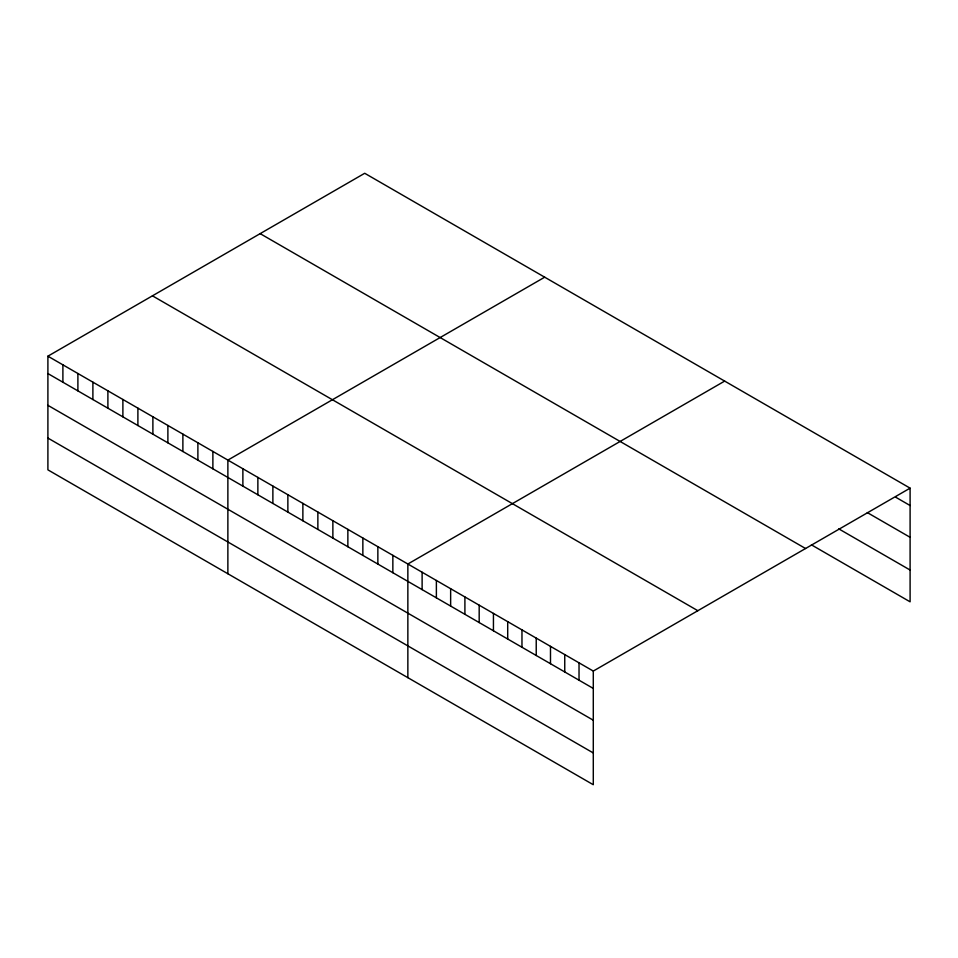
<?xml version="1.0" encoding="UTF-8"?>
<svg xmlns="http://www.w3.org/2000/svg" width="958" height="958" viewBox="0 0 958 958"><rect width="100%" height="100%" fill="white"/><g stroke="black" fill="none" stroke-linecap="round" stroke-linejoin="round"><path stroke-width="1.44" d="M47.9 356.184L593.289 671.067L593.289 784.722L47.9 469.851L47.9 356.184L364.711 173.278L910.1 488.149L910.1 601.816L811.438 544.851M544.695 277.185L227.872 460.103L227.872 573.758M724.667 381.092L407.857 564.011L407.857 677.665M593.289 671.067L910.1 488.149M895.838 497.286L910.1 505.525M867.313 512.59L910.1 537.294M838.777 528.864L910.1 570.034M260.169 233.644L805.546 548.515M152.454 295.83L697.831 610.701M47.9 373.56L593.289 688.431M47.9 405.33L593.289 720.212M47.9 438.069L593.289 752.952M579.027 662.828L579.027 680.204M564.753 654.589L564.753 671.965M550.491 646.363L550.491 663.726M536.229 638.124L536.229 655.5M521.966 629.885L521.966 647.261M507.704 621.658L507.704 639.022M493.442 613.419L493.442 630.783M479.18 605.181L479.18 622.556M464.905 596.954L464.905 614.317M450.643 588.715L450.643 606.079M436.381 580.476L436.381 597.852M422.119 572.237L422.119 589.613M392.852 555.353L392.852 572.716M377.859 546.695L377.859 564.058M362.854 538.025L362.854 555.4M347.862 529.367L347.862 546.743M332.869 520.709L332.869 538.085M317.864 512.051L317.864 529.427M302.872 503.393L302.872 520.769M287.867 494.735L287.867 512.099M272.874 486.077L272.874 503.441M257.87 477.419L257.87 494.783M242.877 468.761L242.877 486.125M212.88 451.446L212.88 468.809M197.887 442.776L197.887 460.151M182.882 434.118L182.882 451.493M167.889 425.46L167.889 442.836M152.885 416.802L152.885 434.178M137.892 408.144L137.892 425.52M122.887 399.486L122.887 416.85M107.895 390.828L107.895 408.192M92.89 382.17L92.89 399.534M77.897 373.512L77.897 390.876M62.893 364.854L62.893 382.218"/></g></svg>
